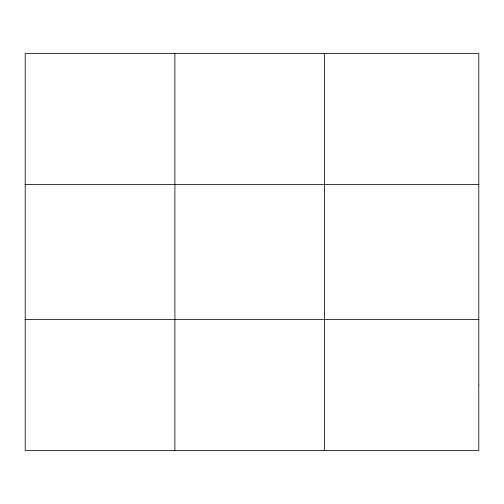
<?xml version="1.0" encoding="UTF-8"?>
<svg xmlns="http://www.w3.org/2000/svg" width="504" height="504" viewBox="0 0 504 504"><rect width="100%" height="100%" fill="white"/><g stroke="black" fill="none" stroke-linecap="round" stroke-linejoin="round"><path stroke-width="0.76" d="M174.888 53.411L174.888 450.589M324.576 53.411L324.576 450.589M25.2 184.477L478.8 184.477M25.2 319.523L478.8 319.523M478.8 385.056L478.8 450.589L25.2 450.589L25.2 53.411L478.8 53.411L478.8 385.056"/></g></svg>
